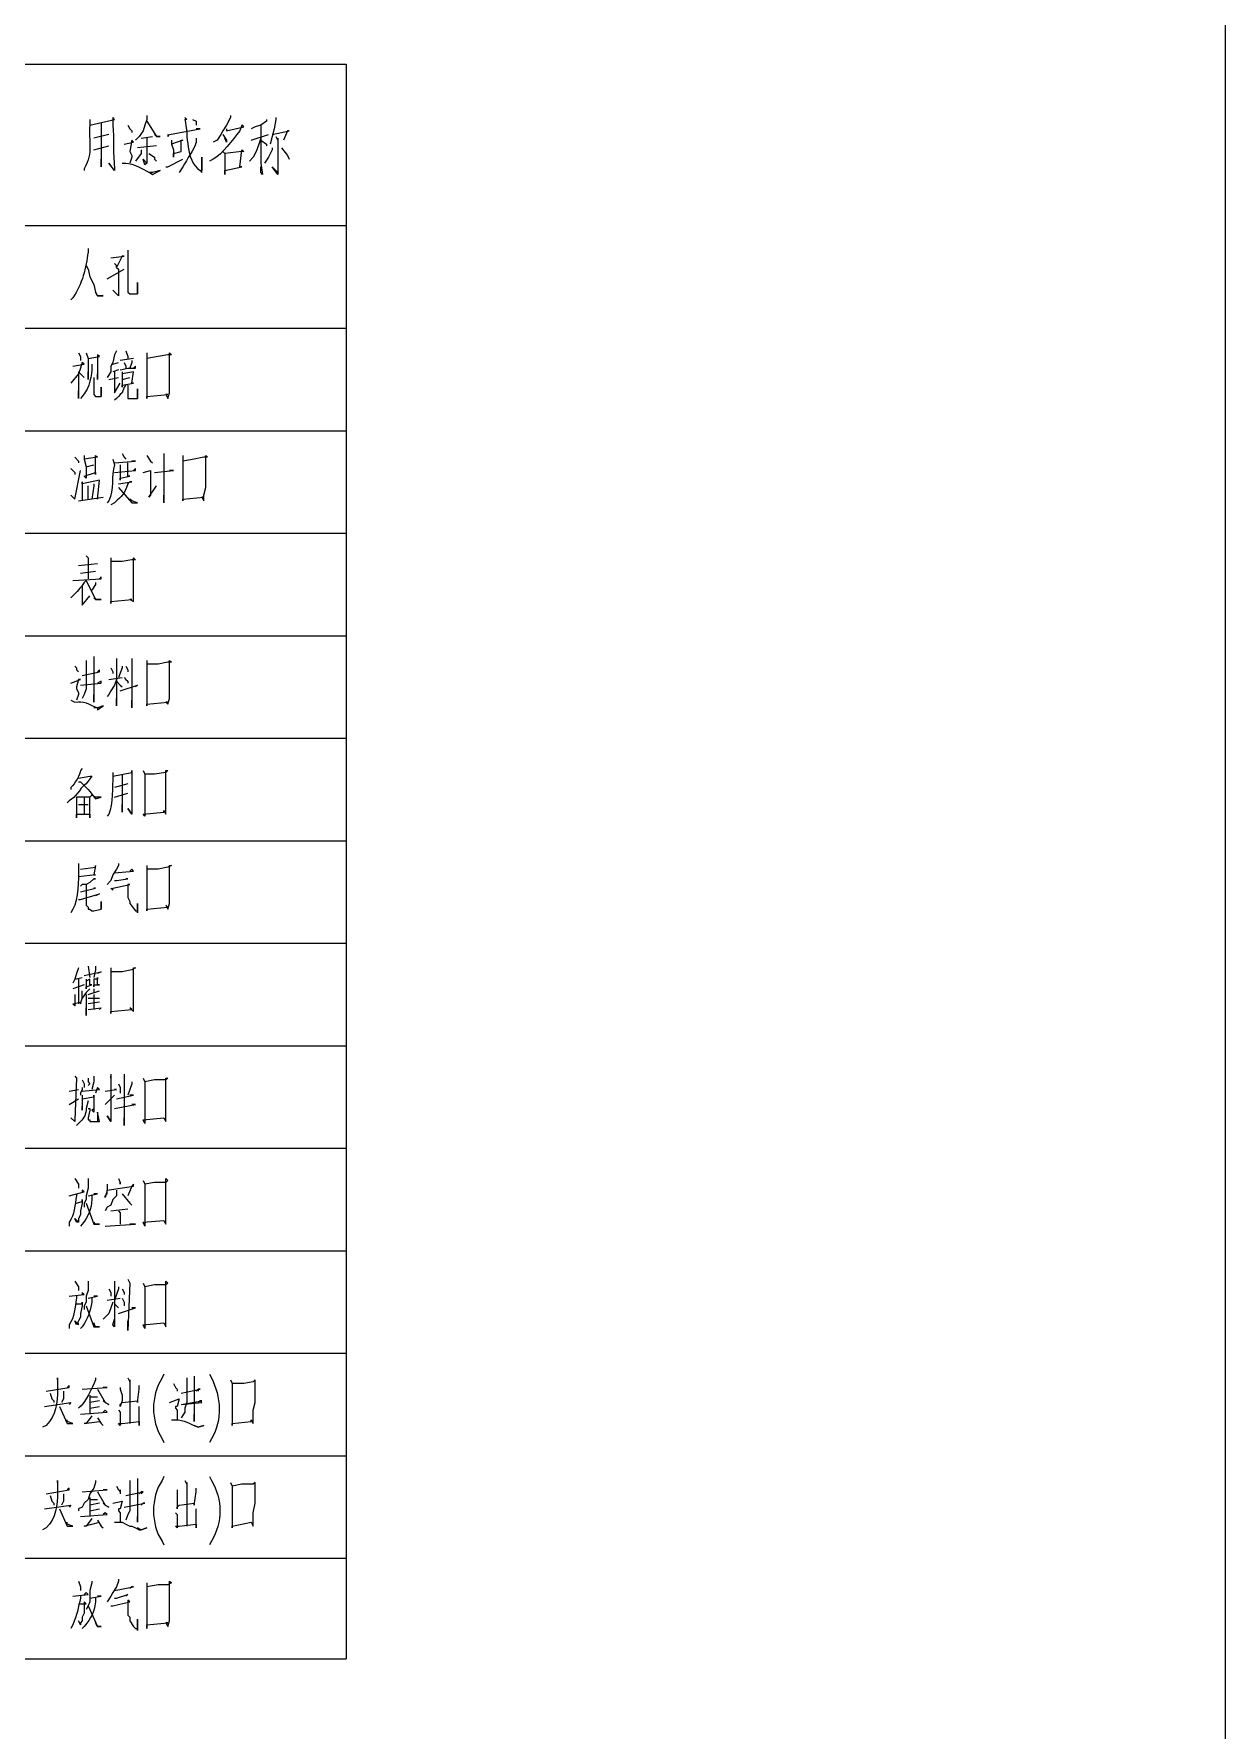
# Model space of a CAD drawing. Header units: millimetres. Extents: x 0 to 819, y 0 to 1152.
# Drawn here: x 706 to 819, y 585.8 to 746.6 of the extents above; entities that cross this region are included whole.
import ezdxf

# ---------------------------------------------------------------- set-up
doc = ezdxf.new("R2010")
doc.units = ezdxf.units.MM
doc.layers.add('1', color=7, linetype='Continuous')

msp = doc.modelspace()

# ---------------------------------------------------------------- linework, layer by layer
at = {"layer": '1', "color": 0, "lineweight": 18}
for points in [[(819, 14.361732), (43.56, 14.361732), (43.56, 1151.601732), (819, 1151.601732), (819, 14.361732)], [(819, 1151.601732), (819, 743.181732)], [(569.34, 743.721732), (735.66, 743.721732)], [(735.66, 743.721732), (735.66, 592.521732)]]:
    msp.add_lwpolyline(points, dxfattribs=at)
at = {"layer": '1', "color": 0, "lineweight": 9}
for points in [[(716.76, 738.861732), (716.76, 738.501732), (716.58, 737.961732), (716.4, 737.421732), (716.04, 736.881732), (715.68, 736.521732)], [(716.76, 738.321732), (717.66, 736.881732), (718.02, 736.881732), (717.66, 736.881732), (717.48, 737.061732)], [(721.08, 738.501732), (721.44, 738.321732), (721.44, 738.141732), (721.44, 737.961732)], [(724.68, 738.861732), (724.68, 738.681732), (724.32, 737.961732), (723.96, 737.421732), (723.78, 737.061732), (723.42, 736.521732), (723.06, 736.341732)], [(728.1, 738.501732), (728.1, 738.321732), (727.56, 737.961732), (727.02, 737.781732), (726.66, 737.601732)], [(729, 738.681732), (729, 738.501732), (728.82, 737.601732), (728.64, 736.881732), (728.46, 736.161732)], [(713.16, 737.061732), (711.72, 736.701732)], [(712.44, 738.141732), (712.44, 734.541732), (712.44, 734.001732), (712.44, 734.181732), (712.44, 734.721732)], [(714.96, 737.961732), (715.14, 737.601732), (715.32, 737.421732), (715.32, 737.241732)], [(716.22, 736.701732), (717.3, 736.881732)], [(716.76, 736.701732), (716.76, 734.361732), (716.58, 734.181732), (716.4, 734.721732), (716.76, 734.361732)], [(718.74, 737.061732), (718.74, 736.881732), (718.92, 737.061732), (721.8, 737.601732), (721.62, 737.601732), (721.44, 737.601732)], [(723.96, 737.061732), (723.96, 737.061732), (724.32, 736.521732), (724.32, 736.341732), (724.14, 736.701732)], [(727.56, 736.701732), (727.38, 736.161732), (727.2, 735.621732), (727.02, 735.261732), (726.84, 734.901732), (726.48, 734.541732)], [(726.66, 736.521732), (728.28, 737.061732)], [(727.56, 737.961732), (727.56, 734.361732), (727.74, 733.281732), (727.56, 733.461732), (727.56, 734.001732)], [(728.64, 737.061732), (730.26, 737.421732), (730.08, 737.421732), (729.72, 736.521732)], [(729, 736.881732), (729.18, 736.521732), (729.18, 736.701732), (729.18, 734.181732), (729.18, 733.641732), (729.18, 733.281732), (728.64, 734.001732), (729.18, 733.461732)], [(711.72, 735.621732), (713.16, 735.981732)], [(714.6, 736.161732), (715.5, 736.341732), (715.32, 736.521732), (715.14, 735.441732), (715.14, 735.441732), (715.32, 735.081732), (715.32, 734.901732), (715.14, 734.361732)], [(716.22, 735.621732), (716.22, 735.261732), (715.68, 734.541732)], [(717.66, 735.981732), (715.86, 735.801732)], [(716.94, 735.261732), (717.48, 734.901732), (717.48, 734.721732), (717.66, 734.541732)], [(719.1, 736.521732), (719.1, 736.161732), (719.28, 735.621732), (719.28, 734.901732), (719.28, 735.261732), (720, 735.441732), (720, 735.441732), (720, 736.521732), (720.18, 736.521732), (719.1, 736.161732)], [(723.96, 735.441732), (724.14, 735.261732), (724.14, 734.181732), (724.14, 733.281732), (724.14, 733.641732), (725.76, 734.001732), (725.58, 734.001732), (725.76, 735.621732), (725.94, 735.441732), (725.76, 735.441732), (724.14, 735.261732)], [(727.56, 736.521732), (728.1, 736.161732), (728.1, 735.981732)], [(728.64, 735.801732), (728.64, 735.621732), (728.28, 734.901732), (727.92, 734.361732)], [(729.54, 735.801732), (730.08, 735.081732), (730.26, 734.721732)], [(718.56, 734.001732), (718.74, 734.001732), (720.18, 734.721732)], [(569.34, 728.421732), (735.66, 728.421732)], [(713.34, 725.361732), (714.6, 725.541732), (714.42, 725.541732), (713.88, 724.461732), (713.88, 724.641732), (713.7, 724.821732)], [(714.96, 726.081732), (714.96, 725.901732), (714.96, 722.661732), (714.96, 722.301732), (714.96, 722.121732), (714.96, 722.121732), (715.14, 721.941732), (715.32, 721.941732), (715.68, 721.941732), (715.86, 721.941732), (715.86, 723.021732), (715.86, 721.941732)], [(711, 724.641732), (711.18, 724.281732), (711.36, 723.561732), (711.72, 722.841732), (711.9, 722.121732), (712.08, 721.761732), (712.62, 721.761732), (712.08, 721.761732), (711.9, 722.121732)], [(712.98, 723.381732), (714.6, 724.281732)], [(569.34, 718.701732), (735.66, 718.701732)], [(710.28, 716.361732), (710.46, 716.001732), (710.46, 715.641732)], [(711, 716.361732), (711.18, 715.821732), (711.18, 713.841732), (711.18, 714.201732), (711.18, 714.561732)], [(711.18, 715.821732), (712.26, 716.001732), (712.08, 716.181732), (712.08, 714.201732), (712.08, 713.841732), (712.08, 714.021732), (712.08, 714.381732)], [(713.88, 716.541732), (713.7, 716.181732), (713.52, 715.461732), (713.34, 715.101732), (713.34, 714.561732), (712.98, 714.021732)], [(715.5, 715.821732), (714.24, 715.641732)], [(714.78, 716.541732), (714.96, 716.001732), (714.96, 715.821732)], [(716.76, 716.361732), (716.76, 716.001732), (716.76, 712.761732), (716.76, 712.041732), (716.76, 712.221732), (718.74, 712.401732), (718.56, 712.401732), (718.74, 712.041732), (718.92, 712.581732), (718.92, 713.301732), (718.92, 714.201732), (718.92, 716.361732), (719.1, 716.181732), (718.74, 716.181732), (717.84, 716.001732), (717.84, 716.001732), (716.76, 715.821732)], [(709.74, 715.101732), (710.82, 715.281732), (710.64, 715.461732), (710.46, 714.921732), (710.28, 714.381732), (709.56, 713.481732)], [(710.28, 714.561732), (710.28, 712.041732), (710.28, 712.221732), (710.28, 712.761732)], [(710.28, 714.561732), (710.64, 714.201732), (710.82, 714.021732)], [(713.52, 715.281732), (714.06, 715.461732)], [(714.06, 714.741732), (713.52, 714.561732)], [(713.7, 714.561732), (713.7, 712.761732), (713.7, 712.581732), (714.24, 713.481732)], [(714.24, 714.741732), (714.96, 714.921732), (715.68, 714.921732), (715.68, 715.101732), (715.5, 714.921732)], [(714.42, 714.561732), (714.42, 714.381732), (714.42, 713.121732), (714.42, 713.301732), (715.5, 713.481732), (715.32, 713.481732), (715.5, 714.561732), (715.5, 714.561732), (714.42, 714.381732)], [(714.6, 715.461732), (714.78, 715.101732), (714.78, 714.921732)], [(715.32, 715.641732), (715.32, 715.461732), (715.14, 714.921732)], [(711.72, 714.021732), (711.72, 712.401732), (711.72, 712.401732), (711.9, 712.221732), (712.08, 712.221732), (712.44, 712.221732), (712.44, 713.121732), (712.44, 712.221732)], [(713.16, 713.841732), (714.06, 714.021732)], [(714.78, 713.301732), (714.6, 713.121732), (714.42, 712.581732), (714.24, 712.401732), (714.06, 712.221732), (713.88, 712.041732), (713.7, 711.861732)], [(714.42, 713.841732), (715.14, 714.021732)], [(714.96, 713.301732), (714.96, 713.121732), (714.96, 712.041732), (715.14, 712.041732), (715.14, 712.041732), (715.86, 712.041732), (715.86, 712.041732), (715.86, 712.941732), (715.86, 712.041732)], [(569.34, 708.981732), (735.66, 708.981732)], [(709.92, 706.461732), (710.28, 706.101732), (710.28, 705.921732)], [(710.82, 706.641732), (710.82, 706.281732), (711, 705.561732), (711, 704.481732), (710.82, 704.661732), (711.9, 705.021732), (711.9, 704.841732), (711.9, 706.641732), (712.08, 706.461732), (710.82, 706.281732)], [(713.7, 705.921732), (715.68, 706.101732), (715.5, 706.101732), (715.32, 706.101732)], [(714.42, 706.821732), (714.6, 706.461732), (714.78, 706.281732)], [(716.76, 706.641732), (717.12, 706.101732), (717.3, 705.921732)], [(718.38, 706.821732), (718.38, 702.141732), (718.38, 702.861732)], [(720.18, 706.641732), (720.18, 706.281732), (720.18, 702.321732), (720.18, 702.501732), (722.16, 702.681732), (721.98, 702.681732), (722.16, 702.321732), (722.16, 702.861732), (722.34, 703.581732), (722.34, 704.481732), (722.34, 706.641732), (722.52, 706.461732), (722.16, 706.461732), (721.26, 706.281732), (720.18, 706.101732)], [(709.56, 705.381732), (709.92, 705.021732), (709.92, 704.841732)], [(709.56, 702.861732), (709.92, 702.501732), (710.46, 705.201732)], [(711, 705.561732), (711.72, 705.741732)], [(713.7, 705.021732), (715.68, 705.201732), (715.68, 705.381732), (715.5, 705.201732)], [(714.24, 705.741732), (714.24, 705.561732), (714.24, 704.301732), (714.24, 704.481732), (715.14, 704.661732), (714.96, 704.661732), (714.96, 705.741732), (714.96, 705.921732)], [(716.4, 705.021732), (717.12, 705.201732), (717.12, 705.201732), (717.12, 702.861732), (716.94, 702.681732), (717.66, 703.761732)], [(717.48, 705.021732), (719.28, 705.201732), (719.1, 705.201732), (718.92, 705.201732)], [(712.08, 702.501732), (712.26, 704.301732), (712.26, 704.301732), (710.64, 703.941732), (710.64, 704.121732), (710.64, 703.941732), (710.64, 702.321732)], [(711.18, 702.501732), (711.18, 703.761732), (711.18, 703.761732)], [(711.72, 703.941732), (711.72, 703.761732), (711.54, 702.501732)], [(714.06, 703.581732), (714.06, 703.581732), (715.32, 702.141732), (715.86, 702.141732), (715.86, 702.141732), (715.32, 702.321732), (715.14, 702.501732)], [(710.28, 702.321732), (712.62, 702.681732)], [(569.34, 699.261732), (735.66, 699.261732)], [(711, 697.101732), (711.18, 696.921732), (711.18, 694.941732)], [(713.34, 696.921732), (713.34, 696.561732), (713.34, 692.601732), (713.34, 692.781732), (715.32, 692.961732), (715.14, 692.961732), (715.5, 692.781732), (715.5, 693.141732), (715.5, 693.861732), (715.5, 696.921732), (715.68, 696.741732), (715.32, 696.741732), (714.42, 696.561732), (714.42, 696.561732), (713.34, 696.561732)], [(709.74, 694.761732), (712.44, 694.941732), (712.44, 695.121732), (712.26, 694.941732)], [(710.28, 696.201732), (712.08, 696.381732)], [(710.46, 695.481732), (711.9, 695.661732)], [(710.64, 694.221732), (710.64, 694.041732), (710.64, 692.601732), (710.64, 692.421732), (711.36, 693.321732)], [(711, 694.761732), (711.9, 692.961732), (712.44, 692.961732), (711.9, 692.961732), (711.72, 693.141732)], [(711.9, 694.581732), (711.9, 694.401732), (711.54, 693.861732)], [(569.34, 689.541732), (735.66, 689.541732)], [(711, 687.201732), (711, 685.041732), (711, 684.501732), (710.82, 683.961732), (710.64, 683.601732)], [(711.72, 687.561732), (711.72, 687.201732), (711.72, 683.241732), (711.72, 683.601732), (711.72, 683.961732)], [(713.88, 687.381732), (713.88, 687.201732), (713.88, 682.881732), (713.88, 683.241732), (713.88, 683.601732)], [(715.32, 687.381732), (715.32, 687.201732), (715.32, 682.701732), (715.32, 683.421732)], [(716.76, 687.201732), (716.76, 686.841732), (716.76, 683.781732), (716.76, 682.881732), (716.76, 683.061732), (718.74, 683.241732), (718.56, 683.241732), (718.74, 683.061732), (718.92, 683.601732), (718.92, 684.141732), (718.92, 685.041732), (718.92, 687.201732), (719.1, 687.021732), (718.74, 687.021732), (717.84, 686.841732), (717.84, 686.841732), (716.76, 686.841732)], [(709.56, 685.041732), (710.46, 685.401732), (710.28, 685.401732), (710.1, 684.681732), (710.1, 684.501732), (710.1, 684.501732), (710.28, 684.141732), (710.28, 683.961732), (710.1, 683.421732)], [(709.92, 686.661732), (710.1, 686.481732), (710.1, 686.301732)], [(710.1, 686.301732), (710.28, 686.121732)], [(710.46, 684.861732), (712.44, 685.041732), (712.44, 685.221732), (712.08, 685.041732)], [(710.46, 684.861732), (712.44, 685.041732), (712.44, 685.221732)], [(710.64, 685.761732), (712.26, 686.121732), (712.26, 686.301732), (712.08, 686.121732)], [(710.64, 685.761732), (712.26, 686.121732), (712.26, 686.301732), (712.26, 686.301732), (712.08, 686.121732)], [(713.88, 685.401732), (713.7, 684.861732), (713.34, 684.321732), (713.16, 683.961732), (712.98, 683.781732)], [(713.16, 685.401732), (714.42, 685.581732)], [(713.34, 686.481732), (713.52, 686.121732), (713.52, 685.941732)], [(713.88, 685.221732), (714.24, 684.861732), (714.42, 684.681732)], [(714.42, 686.661732), (714.42, 686.481732), (714.06, 685.581732)], [(714.6, 685.581732), (714.78, 685.401732), (714.96, 685.221732), (714.96, 685.041732)], [(714.78, 686.661732), (714.96, 686.301732), (714.96, 686.121732)], [(714.24, 684.321732), (715.86, 684.861732), (715.86, 684.861732), (715.68, 684.681732)], [(569.34, 679.821732), (735.66, 679.821732)], [(710.28, 675.681732), (710.46, 675.681732), (711, 675.141732), (711.18, 674.961732), (711.36, 674.781732), (711.9, 674.061732), (712.44, 674.241732), (711.9, 674.241732), (711.54, 674.421732), (711.36, 674.241732), (710.1, 674.241732), (710.1, 674.241732), (710.1, 674.241732), (710.1, 672.261732), (710.1, 672.621732), (710.1, 672.621732), (711.36, 672.621732), (711.36, 672.261732), (711.36, 674.241732)], [(714.96, 675.501732), (713.7, 675.141732)], [(714.42, 676.401732), (714.42, 673.341732), (714.42, 672.801732), (714.42, 673.161732), (714.42, 673.521732)], [(716.4, 676.761732), (716.58, 676.401732), (716.58, 672.441732), (716.4, 672.621732), (718.38, 672.801732), (718.38, 672.981732), (718.56, 672.621732), (718.56, 673.161732), (718.56, 673.881732), (718.56, 676.761732), (718.74, 676.761732), (718.56, 676.581732), (717.48, 676.401732), (717.48, 676.401732), (716.58, 676.401732)], [(710.82, 674.241732), (710.82, 672.621732)], [(713.7, 674.241732), (714.96, 674.601732)], [(710.28, 673.521732), (711.18, 673.521732)], [(569.34, 670.101732), (735.66, 670.101732)], [(710.46, 667.401732), (711.9, 667.581732), (711.9, 667.761732), (711.72, 666.861732), (711.9, 666.861732), (710.28, 666.681732)], [(714.06, 667.941732), (714.06, 667.761732), (713.88, 667.401732), (713.52, 666.861732), (713.34, 666.321732), (712.98, 665.961732)], [(716.76, 667.761732), (716.76, 667.401732), (716.76, 664.341732), (716.76, 663.441732), (716.76, 663.621732), (718.74, 663.801732), (718.56, 663.981732), (718.74, 663.621732), (718.92, 664.161732), (718.92, 664.701732), (718.92, 665.601732), (718.92, 667.761732), (719.1, 667.761732), (718.74, 667.581732), (717.84, 667.401732), (717.84, 667.401732), (716.76, 667.401732)], [(711.72, 666.501732), (711.72, 666.501732), (711.9, 666.501732), (711.72, 666.501732), (711.36, 666.141732), (711, 665.961732), (710.64, 665.961732), (710.46, 665.781732)], [(711, 665.961732), (711, 663.981732), (711.18, 663.801732), (711.18, 663.621732), (711.36, 663.621732), (711.54, 663.441732), (711.72, 663.441732), (712.44, 663.621732), (712.44, 664.341732), (712.44, 663.621732)], [(713.34, 665.601732), (713.52, 665.421732), (713.52, 665.601732), (715.14, 665.961732), (714.96, 665.961732), (714.96, 664.701732), (715.14, 664.341732), (715.14, 664.161732), (715.68, 663.441732), (715.86, 663.441732), (715.86, 663.261732), (715.86, 664.161732), (715.86, 663.441732)], [(713.7, 667.041732), (715.5, 667.221732), (715.32, 667.401732), (715.14, 667.221732)], [(713.7, 666.321732), (713.88, 666.321732), (713.88, 666.321732), (714.96, 666.501732), (714.96, 666.501732), (714.78, 666.501732)], [(710.28, 664.521732), (710.28, 664.521732), (710.46, 664.521732), (712.26, 665.061732), (712.26, 665.061732), (711.9, 664.881732)], [(710.46, 665.241732), (711.9, 665.601732), (711.9, 665.601732), (711.72, 665.601732)], [(569.34, 660.381732), (735.66, 660.381732)], [(710.28, 658.041732), (710.1, 657.501732), (709.92, 656.961732), (709.74, 656.601732)], [(711.18, 658.221732), (711.36, 657.141732)], [(711.9, 658.221732), (711.9, 657.861732), (711.72, 657.141732)], [(713.34, 658.041732), (713.34, 657.681732), (713.34, 653.721732), (713.34, 653.901732), (715.32, 654.081732), (715.14, 654.261732), (715.5, 653.901732), (715.5, 654.441732), (715.5, 655.161732), (715.5, 658.041732), (715.68, 658.041732), (715.32, 657.861732), (714.42, 657.681732), (714.42, 657.681732), (713.34, 657.681732)], [(710.82, 656.421732), (709.74, 656.061732)], [(709.92, 656.961732), (710.64, 657.141732)], [(710.28, 656.961732), (710.28, 654.621732)], [(710.82, 657.321732), (712.44, 657.681732), (712.44, 657.681732), (712.08, 657.501732)], [(711, 656.961732), (711, 656.601732), (711, 656.061732), (711, 656.241732), (711.54, 656.421732), (711.36, 656.421732), (711.36, 656.961732), (711.36, 656.961732), (711, 656.781732)], [(711.72, 656.961732), (711.72, 656.241732), (711.72, 656.421732), (712.26, 656.421732), (712.08, 656.421732), (712.08, 657.141732), (712.08, 656.961732), (711.72, 656.961732)], [(709.92, 655.521732), (709.92, 654.441732), (709.74, 654.621732), (710.46, 654.801732), (710.46, 654.621732), (710.64, 655.161732), (710.64, 655.881732)], [(711.36, 656.061732), (711, 655.701732), (710.64, 655.161732)], [(711, 655.521732), (711, 653.541732), (711, 653.901732), (711, 654.261732)], [(711.18, 655.521732), (712.26, 655.881732)], [(711.18, 655.161732), (712.26, 655.161732)], [(712.26, 654.801732), (711.18, 654.621732)], [(711.72, 656.061732), (711.72, 655.881732), (711.72, 655.701732)], [(711.72, 655.521732), (711.72, 654.081732)], [(711.18, 654.081732), (712.44, 654.261732), (712.44, 654.261732), (712.26, 654.081732)], [(569.34, 650.661732), (735.66, 650.661732)], [(709.92, 647.781732), (710.1, 647.601732), (710.1, 647.601732), (709.92, 643.641732), (709.92, 643.461732), (709.92, 643.461732), (709.56, 643.821732), (709.92, 643.461732)], [(710.64, 646.701732), (710.64, 646.521732), (710.46, 646.161732), (710.46, 645.981732), (710.46, 645.981732)], [(710.64, 647.421732), (710.82, 647.061732), (710.82, 646.701732)], [(710.64, 646.341732), (712.26, 646.521732), (712.08, 646.701732), (711.9, 646.161732)], [(711.18, 647.601732), (711.18, 647.241732), (711.36, 647.061732), (711.18, 646.881732)], [(711.72, 647.781732), (711.72, 647.421732), (711.72, 647.241732), (711.54, 646.521732)], [(713.34, 647.961732), (713.34, 647.601732), (713.34, 647.781732), (713.34, 643.641732), (713.34, 643.461732), (712.98, 644.001732), (713.34, 643.461732)], [(714.06, 647.061732), (714.24, 646.701732), (714.24, 646.521732), (714.24, 646.161732)], [(714.6, 647.961732), (714.6, 647.781732), (714.6, 647.781732), (714.6, 643.101732), (714.6, 643.461732), (714.6, 643.821732)], [(715.32, 647.241732), (715.32, 647.061732), (714.96, 645.981732)], [(716.4, 647.601732), (716.58, 647.241732), (716.58, 643.281732), (716.4, 643.641732), (718.38, 643.821732), (718.38, 643.821732), (718.56, 643.461732), (718.56, 644.001732), (718.56, 644.721732), (718.56, 647.601732), (718.74, 647.601732), (718.56, 647.421732), (717.48, 647.421732), (717.48, 647.421732), (716.58, 647.241732)], [(709.38, 646.341732), (710.28, 646.521732)], [(709.38, 645.081732), (710.28, 645.621732)], [(710.64, 645.981732), (710.64, 644.541732), (710.64, 644.901732)], [(710.64, 645.621732), (711.72, 645.801732), (711.72, 645.981732), (711.72, 644.361732), (711.54, 644.541732), (711.72, 644.721732)], [(712.8, 646.341732), (713.88, 646.521732), (713.7, 646.521732), (713.7, 646.521732)], [(712.8, 645.081732), (713.7, 645.981732)], [(713.7, 644.721732), (715.68, 645.081732), (715.5, 645.081732), (715.32, 645.081732)], [(713.88, 645.621732), (715.5, 645.981732), (715.14, 645.981732)], [(711.18, 644.721732), (711.36, 644.721732), (711.36, 644.541732), (711.18, 643.821732), (711.18, 643.641732), (711.36, 643.641732), (711.36, 643.461732), (711.36, 643.461732), (711.54, 643.461732), (712.08, 643.461732), (712.26, 643.461732), (712.08, 644.361732), (712.08, 643.461732)], [(569.34, 640.941732), (735.66, 640.941732)], [(709.38, 636.441732), (710.82, 636.801732), (710.64, 636.981732), (710.64, 636.801732)], [(709.92, 638.061732), (710.28, 637.521732), (710.28, 637.341732), (710.28, 637.161732)], [(711.18, 638.061732), (711.18, 637.881732), (711.18, 637.161732), (711, 636.441732), (711, 636.081732), (710.82, 635.721732), (710.82, 635.361732)], [(712.98, 637.521732), (712.98, 637.341732), (712.98, 636.981732), (712.8, 636.261732), (712.8, 636.261732), (712.8, 636.441732), (712.98, 636.621732), (712.98, 636.981732)], [(713.88, 636.981732), (713.88, 636.441732), (713.52, 636.081732), (713.34, 635.541732), (712.98, 635.361732), (712.8, 635.001732)], [(712.98, 636.981732), (715.5, 637.341732), (715.5, 637.521732), (715.32, 637.341732), (714.96, 636.441732)], [(714.06, 638.061732), (714.24, 637.701732), (714.24, 637.521732), (714.24, 637.701732)], [(716.4, 637.881732), (716.58, 637.521732), (716.58, 633.561732), (716.4, 633.921732), (718.38, 634.101732), (718.38, 634.101732), (718.56, 633.741732), (718.56, 634.281732), (718.56, 635.001732), (718.56, 638.061732), (718.74, 637.881732), (718.56, 637.701732), (717.48, 637.701732), (717.48, 637.701732), (716.58, 637.521732)], [(710.1, 635.721732), (710.64, 635.901732), (710.64, 636.081732), (710.64, 635.721732), (710.46, 635.001732), (710.46, 634.641732), (710.28, 634.281732), (710.28, 633.921732), (710.1, 633.921732), (709.92, 634.281732), (710.28, 633.921732), (710.28, 634.101732)], [(711, 635.721732), (711.72, 633.741732), (712.26, 633.741732), (711.9, 633.741732), (711.72, 633.921732)], [(711.18, 636.441732), (712.08, 636.621732), (712.08, 636.621732), (711.72, 636.621732)], [(714.42, 636.621732), (715.14, 635.721732), (715.32, 635.541732)], [(712.8, 633.561732), (715.68, 633.741732), (715.5, 633.741732), (715.14, 633.741732)], [(713.34, 635.001732), (714.96, 635.181732)], [(714.06, 635.001732), (714.24, 634.821732), (714.24, 633.741732)], [(569.34, 631.221732), (735.66, 631.221732)], [(709.38, 626.901732), (710.82, 627.081732), (710.64, 627.261732), (710.64, 627.081732)], [(709.92, 628.341732), (710.28, 627.801732), (710.28, 627.621732), (710.28, 627.441732)], [(711.18, 628.341732), (711.18, 628.161732), (711.18, 627.441732), (711, 626.901732), (711, 626.361732), (710.82, 626.001732), (710.82, 625.641732)], [(713.16, 627.621732), (713.34, 627.261732), (713.34, 627.081732), (713.34, 626.901732)], [(713.7, 628.341732), (713.7, 624.021732), (713.52, 624.201732), (713.7, 624.741732)], [(714.06, 627.801732), (714.06, 627.621732), (713.7, 626.541732)], [(714.42, 627.621732), (714.6, 627.261732), (714.6, 627.081732)], [(714.96, 628.521732), (715.14, 628.161732), (714.96, 623.661732), (714.96, 624.021732), (714.96, 624.561732)], [(716.4, 628.161732), (716.58, 627.801732), (716.58, 623.841732), (716.4, 624.201732), (718.38, 624.381732), (718.38, 624.381732), (718.56, 624.021732), (718.56, 624.561732), (718.56, 625.281732), (718.56, 628.341732), (718.74, 628.161732), (718.56, 627.981732), (717.48, 627.981732), (717.48, 627.981732), (716.58, 627.801732)], [(710.1, 626.181732), (710.64, 626.181732), (710.64, 626.361732), (710.64, 626.001732), (710.46, 625.281732), (710.46, 624.921732), (710.28, 624.561732), (710.1, 624.201732), (709.92, 624.561732), (710.28, 624.201732), (710.28, 624.381732)], [(711, 626.001732), (711.72, 624.021732), (712.26, 624.021732), (711.9, 624.021732), (711.72, 624.381732)], [(711.18, 626.721732), (712.08, 626.901732), (712.08, 626.901732), (711.72, 626.901732)], [(713.52, 626.361732), (713.34, 625.821732), (713.16, 625.281732), (712.98, 625.101732), (712.62, 624.741732)], [(712.98, 626.541732), (714.24, 626.721732)], [(713.7, 626.181732), (714.06, 625.821732), (714.06, 625.821732)], [(714.06, 625.281732), (715.68, 625.821732), (715.5, 625.821732), (715.32, 625.821732)], [(714.42, 626.721732), (714.6, 626.361732), (714.6, 626.001732)], [(569.34, 621.501732), (735.66, 621.501732)], [(721.26, 619.341732), (721.26, 618.981732), (721.26, 615.381732), (721.26, 615.021732), (721.26, 615.381732), (721.26, 615.741732)], [(707.22, 617.901732), (709.38, 618.261732), (709.38, 618.441732), (709.2, 618.261732)], [(707.58, 617.721732), (707.76, 617.181732), (707.94, 617.001732), (707.94, 616.821732)], [(708.84, 617.901732), (708.84, 617.721732), (708.84, 617.181732), (708.66, 616.821732)], [(710.64, 618.081732), (712.98, 618.261732), (712.8, 618.261732), (712.62, 618.261732)], [(712.08, 618.081732), (712.8, 616.821732), (713.16, 616.641732), (712.8, 616.821732), (712.62, 617.001732)], [(714.24, 618.261732), (714.24, 618.081732), (714.42, 617.541732), (714.42, 617.001732), (714.24, 616.461732), (714.24, 616.641732), (714.42, 616.821732), (715.86, 617.001732), (715.86, 616.821732), (716.04, 618.081732), (716.04, 618.441732)], [(714.96, 619.161732), (715.14, 618.801732), (715.14, 618.981732), (715.14, 614.841732)], [(719.28, 618.621732), (719.46, 618.261732), (719.64, 618.081732)], [(719.64, 618.081732), (719.64, 617.901732)], [(720.54, 619.161732), (720.54, 616.821732), (720.36, 616.281732), (720.36, 615.921732), (720, 615.381732)], [(720, 617.721732), (721.8, 618.081732), (721.62, 618.081732), (721.44, 617.901732)], [(720, 617.721732), (721.8, 618.081732), (721.62, 618.081732), (721.62, 617.901732)], [(724.68, 618.981732), (724.86, 618.621732), (724.86, 615.561732), (724.86, 614.661732), (724.86, 614.841732), (726.66, 615.021732), (726.66, 615.201732), (726.84, 614.841732), (726.84, 615.381732), (726.84, 616.101732), (727.02, 616.821732), (727.02, 618.981732), (727.02, 618.981732), (726.84, 618.801732), (725.94, 618.621732), (725.76, 618.621732), (724.86, 618.621732)], [(707.04, 616.461732), (709.56, 616.821732), (709.56, 616.821732), (709.38, 616.641732)], [(708.48, 616.461732), (709.2, 614.841732), (709.74, 614.841732), (709.2, 615.021732), (709.2, 615.201732)], [(710.46, 615.741732), (712.98, 615.921732), (712.8, 616.101732), (712.62, 615.921732)], [(711.36, 617.541732), (711.36, 615.741732)], [(711.36, 617.361732), (712.08, 617.361732)], [(712.26, 617.001732), (711.36, 616.821732)], [(711.36, 616.281732), (712.26, 616.461732)], [(714.06, 616.101732), (714.24, 615.921732), (714.24, 615.201732), (714.24, 614.661732), (714.06, 614.841732), (714.42, 614.841732), (716.04, 615.021732), (716.04, 614.661732), (716.04, 615.561732), (716.04, 616.101732), (716.04, 616.461732)], [(718.92, 616.821732), (719.82, 617.181732), (719.82, 617.181732), (719.64, 616.461732), (719.46, 616.461732), (719.46, 616.281732), (719.64, 616.101732), (719.64, 615.921732), (719.64, 615.741732), (719.64, 615.201732)], [(720, 616.641732), (721.98, 616.821732), (721.8, 617.001732), (721.62, 616.821732)], [(720, 616.641732), (721.98, 617.001732), (721.8, 617.001732)], [(711.54, 615.561732), (711, 614.841732), (710.82, 614.841732), (712.26, 615.021732)], [(712.08, 615.381732), (712.44, 614.841732), (712.44, 614.841732), (712.62, 614.661732)], [(569.34, 611.781732), (735.66, 611.781732)], [(715.86, 609.621732), (715.86, 609.261732), (715.86, 605.661732), (715.86, 605.481732), (715.86, 605.661732), (715.86, 606.021732)], [(707.22, 608.181732), (709.38, 608.541732), (709.38, 608.721732), (709.2, 608.541732)], [(707.58, 608.001732), (707.76, 607.461732), (707.94, 607.281732), (707.94, 607.101732)], [(708.84, 608.181732), (708.84, 608.001732), (708.84, 607.461732), (708.66, 607.101732)], [(711.9, 609.441732), (711.9, 609.261732), (711.72, 608.721732), (711.36, 608.181732), (711.18, 607.641732), (710.82, 607.281732), (710.64, 606.921732), (710.28, 606.741732), (710.28, 606.561732)], [(710.64, 608.361732), (712.98, 608.541732), (712.8, 608.541732), (712.62, 608.541732)], [(712.08, 608.361732), (712.8, 607.101732), (713.16, 606.921732), (712.8, 607.101732), (712.62, 607.281732)], [(713.88, 608.901732), (714.06, 608.541732), (714.24, 608.361732)], [(714.24, 608.541732), (714.24, 608.181732)], [(715.14, 609.441732), (715.14, 607.101732), (715.14, 606.561732), (714.96, 606.201732), (714.78, 605.661732)], [(714.78, 608.001732), (716.4, 608.361732), (716.22, 608.361732), (716.04, 608.181732)], [(714.78, 608.001732), (716.4, 608.361732), (716.22, 608.361732), (716.4, 608.361732), (716.22, 608.181732)], [(719.64, 608.541732), (719.64, 608.361732), (719.64, 607.821732), (719.64, 606.741732), (719.64, 606.921732), (719.82, 607.101732), (721.26, 607.281732), (721.26, 607.101732), (721.44, 608.361732), (721.44, 608.721732)], [(720.36, 609.441732), (720.54, 609.081732), (720.54, 609.261732), (720.54, 605.121732)], [(724.68, 609.261732), (724.86, 608.901732), (724.86, 605.841732), (724.86, 604.941732), (724.86, 605.121732), (726.66, 605.481732), (726.66, 605.481732), (726.84, 605.121732), (726.84, 605.661732), (726.84, 606.381732), (727.02, 607.281732), (727.02, 609.261732), (727.02, 609.261732), (726.84, 609.081732), (725.94, 609.081732), (725.76, 609.081732), (724.86, 608.901732)], [(707.04, 606.741732), (709.56, 607.101732), (709.56, 607.101732), (709.38, 606.921732)], [(708.48, 606.741732), (709.2, 605.121732), (709.74, 605.121732), (709.2, 605.301732), (709.2, 605.481732)], [(710.46, 606.021732), (712.98, 606.201732), (712.8, 606.381732), (712.62, 606.201732)], [(711.36, 607.821732), (711.36, 606.021732)], [(711.36, 607.641732), (712.08, 607.641732)], [(712.26, 607.281732), (711.36, 607.101732)], [(711.36, 606.561732), (712.26, 606.741732)], [(713.52, 607.281732), (714.42, 607.461732), (714.42, 607.461732), (714.24, 606.741732), (714.06, 606.741732), (714.06, 606.561732), (714.24, 606.381732), (714.24, 606.201732), (714.24, 606.021732), (714.24, 605.481732)], [(714.6, 606.921732), (716.58, 607.281732), (716.4, 607.281732), (716.22, 607.101732)], [(714.6, 606.921732), (716.58, 607.281732), (716.58, 607.281732)], [(719.46, 606.381732), (719.64, 606.201732), (719.64, 604.941732), (719.46, 605.121732), (719.82, 605.121732), (721.44, 605.301732), (721.44, 604.941732), (721.44, 605.841732), (721.44, 606.381732), (721.44, 606.741732)], [(711.54, 605.841732), (711, 605.121732), (710.82, 605.121732), (712.26, 605.481732)], [(712.08, 605.661732), (712.44, 605.121732), (712.44, 605.121732), (712.62, 604.941732)], [(713.7, 605.481732), (714.06, 605.481732), (714.42, 605.481732), (714.78, 605.301732), (715.14, 605.121732), (715.32, 605.121732), (715.68, 604.941732), (716.04, 604.761732), (716.22, 604.761732), (716.76, 604.941732), (716.22, 604.761732), (715.86, 604.941732)], [(569.34, 602.061732), (735.66, 602.061732)], [(710.28, 599.901732), (710.46, 599.361732), (710.46, 599.181732), (710.46, 599.001732)], [(711.54, 599.901732), (711.54, 599.721732), (711.36, 599.001732), (711.36, 598.461732), (711.36, 597.921732), (711.18, 597.561732), (711, 597.201732)], [(714.06, 600.081732), (714.06, 599.901732), (713.88, 599.361732), (713.52, 598.821732), (713.34, 598.461732), (712.98, 597.921732)], [(716.76, 599.721732), (716.76, 599.541732), (716.76, 596.301732), (716.76, 595.401732), (716.76, 595.761732), (718.74, 595.941732), (718.56, 595.941732), (718.74, 595.581732), (718.92, 596.121732), (718.92, 596.841732), (718.92, 597.741732), (718.92, 599.901732), (719.1, 599.721732), (718.74, 599.541732), (717.84, 599.541732), (717.84, 599.541732), (716.76, 599.361732)], [(709.74, 598.461732), (711.18, 598.641732), (711, 598.821732), (710.82, 598.641732)], [(711.36, 598.281732), (712.44, 598.461732), (712.26, 598.461732), (712.08, 598.461732)], [(713.7, 599.001732), (715.5, 599.361732), (715.32, 599.361732), (715.14, 599.181732)], [(713.7, 598.281732), (713.88, 598.281732), (713.88, 598.281732), (714.96, 598.641732), (714.96, 598.641732), (714.78, 598.461732)], [(710.28, 597.741732), (711, 597.741732), (710.82, 597.921732), (710.82, 597.561732), (710.82, 596.841732), (710.64, 596.481732), (710.64, 596.121732), (710.46, 595.941732), (710.46, 595.761732), (710.28, 596.121732), (710.46, 595.761732), (710.46, 595.941732)], [(711.18, 597.561732), (712.08, 595.581732), (712.44, 595.581732), (712.08, 595.581732), (711.9, 595.941732)], [(713.34, 597.561732), (713.52, 597.561732), (713.52, 597.561732), (715.14, 597.921732), (714.96, 598.101732), (714.96, 596.661732), (715.14, 596.481732), (715.14, 596.121732), (715.5, 595.581732), (715.68, 595.401732), (715.86, 595.401732), (715.86, 595.221732), (715.86, 596.301732), (715.86, 595.401732)], [(569.34, 592.521732), (735.66, 592.521732)]]:
    msp.add_lwpolyline(points, dxfattribs=at)
for points, knots in [([(711.36, 738.501732), (711.36, 738.501732), (711.36, 737.961732), (711.36, 737.961732), (711.18, 736.341732), (711.72, 735.441732), (710.82, 733.821732), (710.82, 733.821732), (710.82, 733.641732), (710.82, 733.641732)], [0, 0, 0, 0, 1, 1, 1, 2, 2, 2, 3, 3, 3, 3]), ([(711.36, 737.961732), (711.36, 737.961732), (713.7, 738.501732), (713.7, 738.501732), (713.7, 738.501732), (713.52, 738.681732), (713.52, 738.681732), (713.52, 738.681732), (713.52, 737.961732), (713.52, 737.961732), (713.7, 736.701732), (713.52, 735.261732), (713.7, 733.821732), (713.7, 733.821732), (713.7, 733.641732), (713.7, 733.641732), (713.7, 733.641732), (713.16, 734.361732), (713.16, 734.361732), (713.16, 734.361732), (713.52, 733.821732), (713.52, 733.821732)], [0, 0, 0, 0, 1, 1, 1, 2, 2, 2, 3, 3, 3, 4, 4, 4, 5, 5, 5, 6, 6, 6, 7, 7, 7, 7]), ([(720.36, 738.681732), (720.36, 738.681732), (720.54, 738.501732), (720.54, 738.501732), (720.54, 738.501732), (720.36, 738.501732), (720.36, 738.501732), (720.72, 736.881732), (720.36, 734.721732), (721.8, 733.641732), (721.8, 733.641732), (721.98, 733.461732), (721.98, 733.461732), (721.98, 733.461732), (721.98, 734.901732), (721.98, 734.901732), (721.98, 734.901732), (721.98, 733.641732), (721.98, 733.641732)], [0, 0, 0, 0, 1, 1, 1, 2, 2, 2, 3, 3, 3, 4, 4, 4, 5, 5, 5, 6, 6, 6, 6]), ([(721.44, 736.701732), (721.44, 736.701732), (721.44, 736.341732), (721.44, 736.341732), (721.26, 735.621732), (720.54, 734.721732), (720.18, 734.001732), (720.18, 734.001732), (719.82, 733.461732), (719.82, 733.461732)], [0, 0, 0, 0, 1, 1, 1, 2, 2, 2, 3, 3, 3, 3]), ([(724.32, 737.601732), (724.32, 737.601732), (724.32, 737.421732), (724.32, 737.421732), (724.32, 737.421732), (725.94, 737.781732), (725.94, 737.781732), (725.94, 737.781732), (725.76, 737.961732), (725.76, 737.961732), (725.76, 737.961732), (725.58, 737.421732), (725.58, 737.421732), (724.86, 736.521732), (723.96, 735.261732), (723.06, 734.721732), (723.06, 734.721732), (722.7, 734.541732), (722.7, 734.541732)], [0, 0, 0, 0, 1, 1, 1, 2, 2, 2, 3, 3, 3, 4, 4, 4, 5, 5, 5, 6, 6, 6, 6]), ([(714.42, 734.361732), (714.42, 734.361732), (714.78, 734.361732), (714.78, 734.361732), (715.32, 734.361732), (716.76, 733.641732), (717.3, 733.281732), (717.3, 733.281732), (718.02, 733.641732), (718.02, 733.641732), (718.02, 733.641732), (717.3, 733.461732), (717.3, 733.461732), (717.3, 733.461732), (716.94, 733.461732), (716.94, 733.461732)], [0, 0, 0, 0, 1, 1, 1, 2, 2, 2, 3, 3, 3, 4, 4, 4, 5, 5, 5, 5]), ([(711.18, 726.261732), (711.18, 726.261732), (711.18, 725.901732), (711.18, 725.901732), (711, 724.461732), (710.64, 722.841732), (709.74, 721.581732), (709.74, 721.581732), (709.56, 721.401732), (709.56, 721.401732)], [0, 0, 0, 0, 1, 1, 1, 2, 2, 2, 3, 3, 3, 3]), ([(713.88, 724.461732), (713.88, 724.461732), (714.06, 724.281732), (714.06, 724.281732), (714.06, 723.381732), (714.06, 722.661732), (714.06, 721.761732), (714.06, 721.761732), (714.06, 721.761732), (714.06, 721.761732), (714.06, 721.761732), (713.52, 722.301732), (713.52, 722.301732), (713.52, 722.301732), (714.06, 721.761732), (714.06, 721.761732)], [0, 0, 0, 0, 1, 1, 1, 2, 2, 2, 3, 3, 3, 4, 4, 4, 5, 5, 5, 5]), ([(711.54, 715.281732), (711.54, 715.281732), (711.54, 715.101732), (711.54, 715.101732), (711.54, 714.201732), (711.36, 713.121732), (710.64, 712.221732), (710.64, 712.221732), (710.46, 712.041732), (710.46, 712.041732)], [0, 0, 0, 0, 1, 1, 1, 2, 2, 2, 3, 3, 3, 3]), ([(713.52, 706.281732), (713.52, 706.281732), (713.7, 705.741732), (713.7, 705.741732), (713.34, 704.661732), (713.7, 703.401732), (713.16, 702.321732), (713.16, 702.321732), (712.98, 702.141732), (712.98, 702.141732)], [0, 0, 0, 0, 1, 1, 1, 2, 2, 2, 3, 3, 3, 3]), ([(714.06, 703.941732), (714.06, 703.941732), (715.32, 704.121732), (715.32, 704.121732), (715.32, 704.121732), (715.14, 704.121732), (715.14, 704.121732), (715.14, 704.121732), (714.96, 703.941732), (714.96, 703.941732), (714.6, 702.861732), (714.42, 702.861732), (713.7, 702.141732), (713.7, 702.141732), (713.34, 701.961732), (713.34, 701.961732)], [0, 0, 0, 0, 1, 1, 1, 2, 2, 2, 3, 3, 3, 4, 4, 4, 5, 5, 5, 5]), ([(711, 694.761732), (711, 694.761732), (710.82, 694.581732), (710.82, 694.581732), (710.46, 694.041732), (710.1, 693.681732), (709.74, 693.321732), (709.74, 693.321732), (709.56, 693.141732), (709.56, 693.141732)], [0, 0, 0, 0, 1, 1, 1, 2, 2, 2, 3, 3, 3, 3]), ([(709.56, 683.421732), (709.56, 683.421732), (709.92, 683.241732), (709.92, 683.241732), (710.82, 683.421732), (711.18, 683.061732), (712.08, 682.701732), (712.08, 682.701732), (712.08, 682.521732), (712.08, 682.521732), (712.08, 682.521732), (712.62, 682.881732), (712.62, 682.881732), (712.62, 682.881732), (712.08, 682.701732), (712.08, 682.701732), (712.08, 682.701732), (711.72, 682.701732), (711.72, 682.701732)], [0, 0, 0, 0, 1, 1, 1, 2, 2, 2, 3, 3, 3, 4, 4, 4, 5, 5, 5, 6, 6, 6, 6]), ([(710.28, 676.041732), (710.28, 676.041732), (711.36, 676.221732), (711.36, 676.221732), (711.36, 676.221732), (711.36, 676.221732), (711.36, 676.221732), (711.36, 676.221732), (711.54, 676.221732), (711.54, 676.221732), (711.54, 676.221732), (711, 675.501732), (711, 675.501732), (710.28, 674.961732), (710.1, 674.241732), (709.38, 673.881732), (709.38, 673.881732), (709.2, 673.701732), (709.2, 673.701732)], [0, 0, 0, 0, 1, 1, 1, 2, 2, 2, 3, 3, 3, 4, 4, 4, 5, 5, 5, 6, 6, 6, 6]), ([(710.64, 676.941732), (710.64, 676.941732), (710.46, 676.761732), (710.46, 676.761732), (710.46, 676.401732), (709.92, 675.501732), (709.56, 675.141732), (709.56, 675.141732), (709.56, 674.961732), (709.56, 674.961732)], [0, 0, 0, 0, 1, 1, 1, 2, 2, 2, 3, 3, 3, 3]), ([(713.52, 676.581732), (713.52, 676.581732), (713.52, 676.221732), (713.52, 676.221732), (713.52, 675.321732), (713.52, 673.521732), (713.16, 672.621732), (713.16, 672.621732), (712.98, 672.441732), (712.98, 672.441732)], [0, 0, 0, 0, 1, 1, 1, 2, 2, 2, 3, 3, 3, 3]), ([(713.52, 676.221732), (713.52, 676.221732), (715.32, 676.581732), (715.32, 676.581732), (715.32, 676.581732), (715.32, 676.761732), (715.32, 676.761732), (715.32, 676.761732), (715.32, 676.221732), (715.32, 676.221732), (715.32, 675.141732), (715.32, 673.881732), (715.32, 672.801732), (715.32, 672.801732), (715.32, 672.621732), (715.32, 672.621732), (715.32, 672.621732), (714.96, 673.161732), (714.96, 673.161732), (714.96, 673.161732), (715.32, 672.621732), (715.32, 672.621732)], [0, 0, 0, 0, 1, 1, 1, 2, 2, 2, 3, 3, 3, 4, 4, 4, 5, 5, 5, 6, 6, 6, 7, 7, 7, 7]), ([(710.28, 667.941732), (710.28, 667.941732), (710.28, 667.401732), (710.28, 667.401732), (710.28, 666.501732), (710.28, 664.521732), (709.74, 663.621732), (709.74, 663.621732), (709.56, 663.261732), (709.56, 663.261732)], [0, 0, 0, 0, 1, 1, 1, 2, 2, 2, 3, 3, 3, 3]), ([(711.18, 645.441732), (711.18, 645.441732), (711, 644.721732), (711, 644.721732), (711, 644.181732), (710.82, 643.821732), (710.46, 643.461732), (710.46, 643.461732), (710.1, 643.101732), (710.1, 643.101732)], [0, 0, 0, 0, 1, 1, 1, 2, 2, 2, 3, 3, 3, 3]), ([(710.1, 636.621732), (710.1, 636.621732), (710.1, 636.441732), (710.1, 636.441732), (709.92, 635.541732), (709.92, 634.641732), (709.38, 633.921732), (709.38, 633.921732), (709.38, 633.561732), (709.38, 633.561732)], [0, 0, 0, 0, 1, 1, 1, 2, 2, 2, 3, 3, 3, 3]), ([(711.54, 636.441732), (711.54, 636.441732), (711.54, 636.081732), (711.54, 636.081732), (711.54, 635.181732), (711.18, 634.461732), (710.64, 633.741732), (710.64, 633.741732), (710.46, 633.561732), (710.46, 633.561732)], [0, 0, 0, 0, 1, 1, 1, 2, 2, 2, 3, 3, 3, 3]), ([(710.1, 626.901732), (710.1, 626.901732), (710.1, 626.721732), (710.1, 626.721732), (709.92, 625.821732), (709.92, 624.921732), (709.38, 624.201732), (709.38, 624.201732), (709.38, 623.841732), (709.38, 623.841732)], [0, 0, 0, 0, 1, 1, 1, 2, 2, 2, 3, 3, 3, 3]), ([(711.54, 626.721732), (711.54, 626.721732), (711.54, 626.361732), (711.54, 626.361732), (711.36, 625.461732), (711.18, 624.741732), (710.64, 624.021732), (710.64, 624.021732), (710.46, 623.841732), (710.46, 623.841732)], [0, 0, 0, 0, 1, 1, 1, 2, 2, 2, 3, 3, 3, 3]), ([(718.38, 619.521732), (718.38, 619.521732), (718.2, 619.161732), (718.2, 619.161732), (717.12, 617.361732), (717.12, 615.201732), (718.2, 613.401732), (718.2, 613.401732), (718.38, 613.041732), (718.38, 613.041732)], [0, 0, 0, 0, 1, 1, 1, 2, 2, 2, 3, 3, 3, 3]), ([(722.7, 619.521732), (722.7, 619.521732), (722.88, 619.161732), (722.88, 619.161732), (723.78, 617.361732), (723.96, 615.201732), (722.88, 613.401732), (722.88, 613.401732), (722.7, 613.041732), (722.7, 613.041732)], [0, 0, 0, 0, 1, 1, 1, 2, 2, 2, 3, 3, 3, 3]), ([(708.3, 619.161732), (708.3, 619.161732), (708.3, 618.981732), (708.3, 618.981732), (708.3, 618.981732), (708.3, 619.161732), (708.3, 619.161732), (708.3, 619.161732), (708.3, 618.081732), (708.3, 618.081732), (708.3, 616.821732), (708.12, 615.561732), (707.22, 614.661732), (707.22, 614.661732), (706.86, 614.481732), (706.86, 614.481732)], [0, 0, 0, 0, 1, 1, 1, 2, 2, 2, 3, 3, 3, 4, 4, 4, 5, 5, 5, 5]), ([(711.9, 619.161732), (711.9, 619.161732), (711.9, 618.981732), (711.9, 618.981732), (711.54, 618.261732), (711, 616.821732), (710.28, 616.281732), (710.28, 616.281732), (710.28, 616.281732), (710.28, 616.281732)], [0, 0, 0, 0, 1, 1, 1, 2, 2, 2, 3, 3, 3, 3]), ([(719.1, 615.201732), (719.1, 615.201732), (719.46, 615.201732), (719.46, 615.201732), (720.36, 615.201732), (720.72, 614.841732), (721.62, 614.481732), (721.62, 614.481732), (722.16, 614.661732), (722.16, 614.661732), (722.16, 614.661732), (721.62, 614.481732), (721.62, 614.481732), (721.62, 614.481732), (721.26, 614.661732), (721.26, 614.661732)], [0, 0, 0, 0, 1, 1, 1, 2, 2, 2, 3, 3, 3, 4, 4, 4, 5, 5, 5, 5]), ([(718.38, 609.801732), (718.38, 609.801732), (718.2, 609.441732), (718.2, 609.441732), (717.12, 607.821732), (717.12, 605.301732), (718.2, 603.681732), (718.2, 603.681732), (718.38, 603.321732), (718.38, 603.321732)], [0, 0, 0, 0, 1, 1, 1, 2, 2, 2, 3, 3, 3, 3]), ([(722.7, 609.801732), (722.7, 609.801732), (722.88, 609.441732), (722.88, 609.441732), (723.96, 607.641732), (723.96, 605.481732), (722.88, 603.681732), (722.88, 603.681732), (722.7, 603.321732), (722.7, 603.321732)], [0, 0, 0, 0, 1, 1, 1, 2, 2, 2, 3, 3, 3, 3]), ([(708.3, 609.441732), (708.3, 609.441732), (708.3, 609.261732), (708.3, 609.261732), (708.3, 609.261732), (708.3, 609.441732), (708.3, 609.441732), (708.3, 609.441732), (708.3, 608.361732), (708.3, 608.361732), (708.3, 607.101732), (708.12, 605.841732), (707.22, 604.941732), (707.22, 604.941732), (706.86, 604.761732), (706.86, 604.761732)], [0, 0, 0, 0, 1, 1, 1, 2, 2, 2, 3, 3, 3, 4, 4, 4, 5, 5, 5, 5]), ([(710.46, 598.461732), (710.46, 598.461732), (710.46, 598.281732), (710.46, 598.281732), (710.28, 597.381732), (710.1, 596.661732), (709.74, 595.761732), (709.74, 595.761732), (709.56, 595.401732), (709.56, 595.401732)], [0, 0, 0, 0, 1, 1, 1, 2, 2, 2, 3, 3, 3, 3]), ([(711.9, 598.281732), (711.9, 598.281732), (711.9, 597.921732), (711.9, 597.921732), (711.72, 596.841732), (711.54, 596.481732), (710.82, 595.581732), (710.82, 595.581732), (710.64, 595.401732), (710.64, 595.401732)], [0, 0, 0, 0, 1, 1, 1, 2, 2, 2, 3, 3, 3, 3])]:
    msp.add_open_spline(points, degree=3, knots=knots, dxfattribs=at)

doc.saveas('drawing.dxf')
